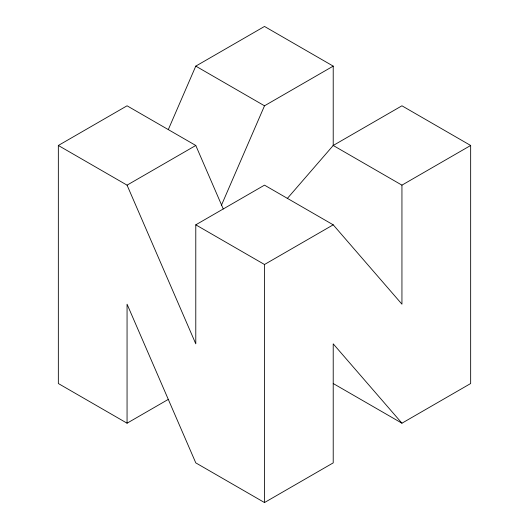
<?xml version="1.0" encoding="UTF-8"?>
<svg xmlns="http://www.w3.org/2000/svg" width="529" height="529" viewBox="0 0 529 529"><rect width="100%" height="100%" fill="white"/><g stroke="black" fill="none" stroke-linecap="round" stroke-linejoin="round"><path stroke-width="0.79" d="M168.295 129.605L195.783 66.125L264.5 26.45L333.217 66.125L333.217 145.746M221.307 205.556L264.5 105.8L333.217 66.125M287.227 198.58L333.217 145.475L401.941 105.8L470.658 145.475L470.658 383.525L401.941 423.2L333.217 383.525M168.149 399.474L127.059 423.2L58.342 383.525L58.342 145.475L127.059 105.8L195.783 145.475L223.271 208.955M58.342 145.475L127.059 185.15L195.783 145.475M127.059 185.15L195.783 343.85L195.783 224.825L264.5 185.15L333.217 224.825L401.941 304.175L401.941 185.15L470.658 145.475M195.783 224.825L264.5 264.5L333.217 224.825M127.059 423.2L127.059 304.175L195.783 462.875L264.5 502.55L333.217 462.875L333.217 343.85L401.941 423.2M195.783 66.125L264.5 105.8M333.217 145.475L401.941 185.15M264.5 264.5L264.5 502.55"/></g></svg>
